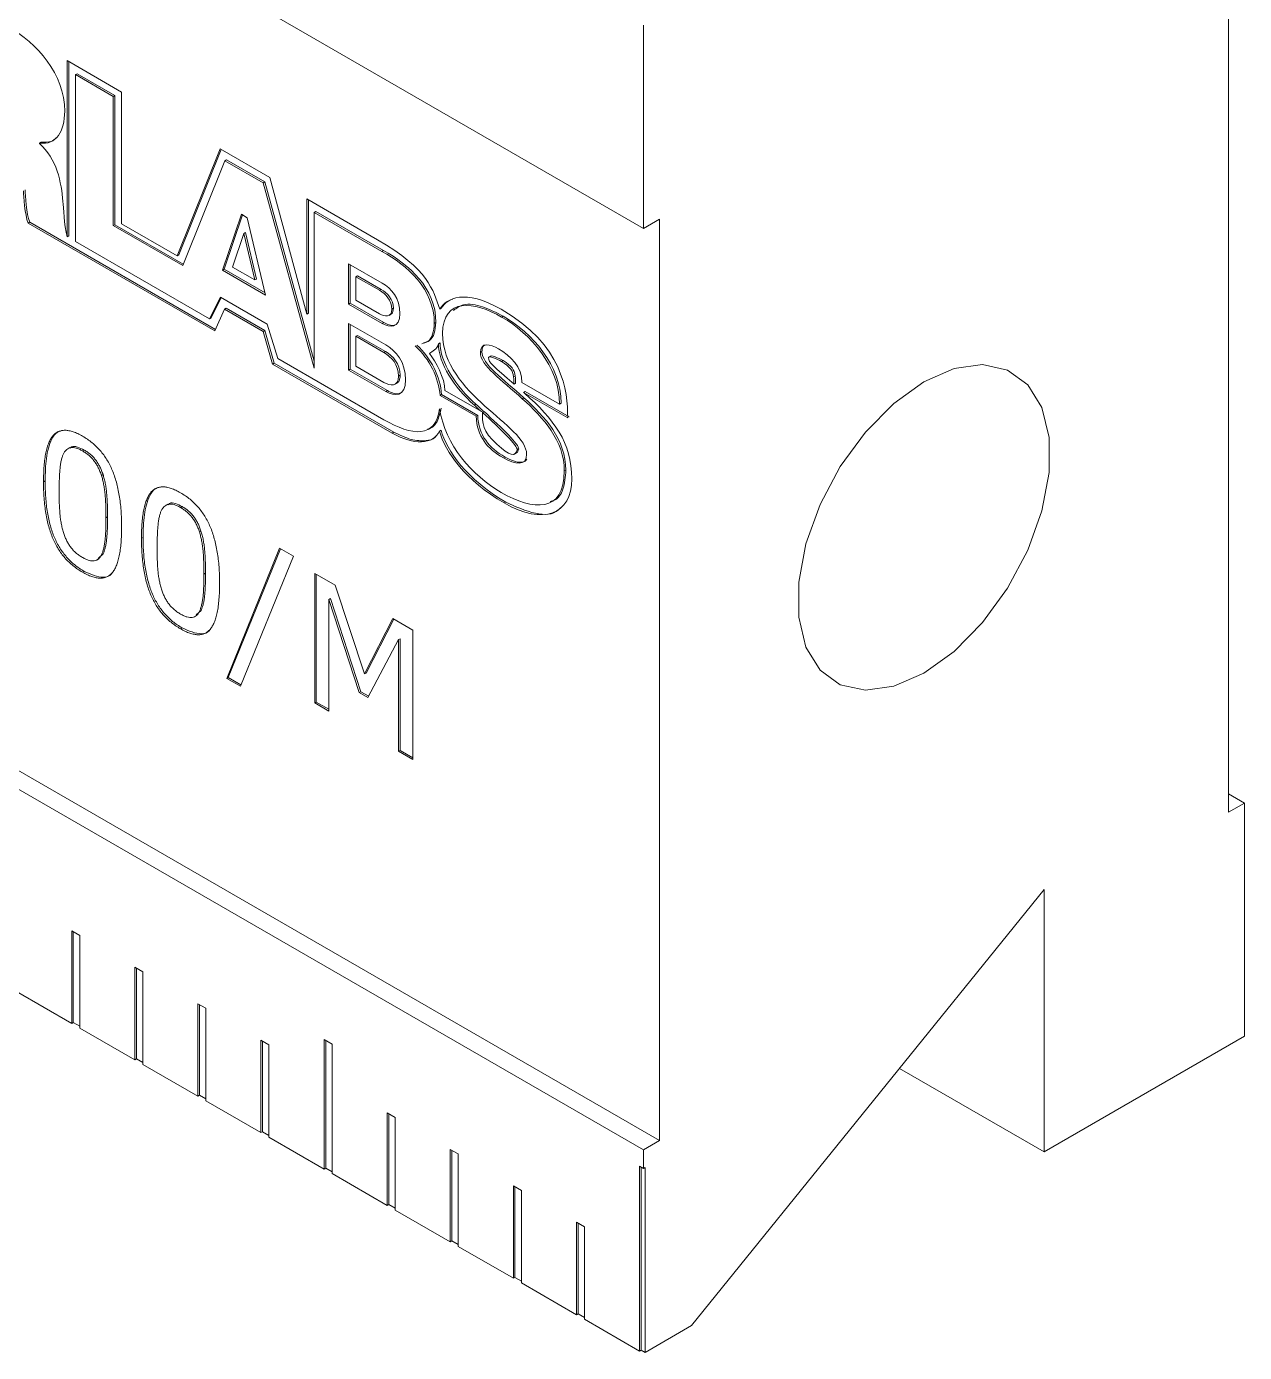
# Model space of a CAD drawing. Header units: millimetres. Extents: x 2 to 278, y 1 to 215.
# Drawn here: x 263.78 to 270.61, y 135.32 to 142.75 of the extents above; entities that cross this region are included whole.
import ezdxf

# ---------------------------------------------------------------- set-up
doc = ezdxf.new("R2010")
doc.units = ezdxf.units.MM

msp = doc.modelspace()

# ---------------------------------------------------------------- linework, layer by layer
at = {"color": 7, "linetype": 'Continuous', "lineweight": 0}
for p, q in [((161.1717, 202.8477), (267.2377, 141.6171)), ((161.2615, 197.7352), (267.3275, 136.5046)), ((161.1717, 197.6834), (267.2377, 136.4528)), ((270.5155, 143.5093), (270.5155, 138.345)), ((267.2377, 141.6171), (267.2377, 142.7578)), ((264.0078, 142.5587), (264.0073, 141.5704)), ((264.313, 142.3825), (264.0078, 142.5587)), ((264.0168, 142.5535), (264.0163, 141.5756)), ((264.0641, 142.4852), (264.0551, 142.48)), ((264.0551, 141.5441), (264.0551, 142.48)), ((264.0551, 142.48), (264.2665, 142.3579)), ((264.0641, 142.4852), (264.2755, 142.3631)), ((264.2755, 142.3631), (264.2665, 142.3579)), ((264.2665, 142.3579), (264.2665, 141.6338)), ((264.2755, 142.3631), (264.2755, 141.6389)), ((264.313, 141.6437), (264.313, 142.3825)), ((263.8616, 142.1016), (263.8526, 142.0964)), ((263.8526, 142.0964), (263.8526, 142.0935)), ((264.8659, 142.0633), (264.6244, 141.4639)), ((264.8715, 142.0601), (264.6334, 141.4691)), ((265.1432, 141.9032), (264.8659, 142.0633)), ((264.6555, 141.4092), (264.8914, 141.9972)), ((264.9004, 142.0024), (264.8914, 141.9972)), ((264.8914, 141.9972), (265.1062, 141.8732)), ((264.9004, 142.0024), (265.1152, 141.8784)), ((265.3505, 141.1377), (265.1432, 141.9032)), ((265.1152, 141.8784), (265.1062, 141.8732)), ((265.1062, 141.8732), (265.3925, 140.8355)), ((265.1152, 141.8784), (265.3925, 140.8732)), ((265.7469, 141.5547), (265.3505, 141.7836)), ((265.3505, 141.7836), (265.3505, 141.1377)), ((265.3595, 141.7784), (265.3595, 141.1429)), ((264.9839, 141.6972), (264.878, 141.3838)), ((264.99, 141.6937), (264.8869, 141.389)), ((264.9839, 141.6972), (265.017, 141.6782)), ((265.017, 141.6782), (265.1194, 141.2444)), ((265.4015, 141.7131), (265.3925, 141.708)), ((265.3925, 140.8355), (265.3925, 141.708)), ((265.3925, 141.708), (265.7721, 141.4888)), ((265.4015, 141.7131), (265.7811, 141.494)), ((267.3275, 141.6689), (267.2377, 141.6171)), ((267.3275, 136.5046), (267.3275, 141.6689)), ((263.7984, 141.6529), (263.7895, 141.6477)), ((264.8359, 141.0436), (263.7895, 141.6477)), ((264.8395, 141.0519), (263.7984, 141.6529)), ((264.2755, 141.6389), (264.2665, 141.6338)), ((264.2665, 141.6338), (264.6555, 141.4092)), ((264.2755, 141.6389), (264.6588, 141.4177)), ((264.6244, 141.4639), (264.313, 141.6437)), ((264.9983, 141.5903), (264.9349, 141.4009)), ((265.0072, 141.5955), (264.9983, 141.5903)), ((265.0595, 141.329), (264.9983, 141.5903)), ((265.0685, 141.3341), (265.0072, 141.5955)), ((264.0163, 141.5756), (264.0073, 141.5704)), ((264.805, 141.1112), (264.0551, 141.5441)), ((264.6334, 141.4691), (264.6244, 141.4639)), ((265.7811, 141.494), (265.7721, 141.4888)), ((264.8869, 141.389), (264.878, 141.3838)), ((265.1194, 141.2444), (264.878, 141.3838)), ((265.1166, 141.2565), (264.8869, 141.389)), ((264.9349, 141.4009), (265.0595, 141.329)), ((265.5852, 141.4202), (265.7733, 141.3116)), ((265.5852, 141.1936), (265.5852, 141.4202)), ((265.5941, 141.1987), (265.5941, 141.415)), ((265.0685, 141.3341), (265.0595, 141.329)), ((265.6353, 141.3519), (265.6263, 141.3467)), ((265.6263, 141.3467), (265.6263, 141.2159)), ((265.7577, 141.2709), (265.6263, 141.3467)), ((265.7667, 141.2761), (265.6353, 141.3519)), ((264.8667, 141.2334), (264.805, 141.1112)), ((264.8716, 141.2306), (264.814, 141.1164)), ((265.1288, 141.0821), (264.8667, 141.2334)), ((265.6263, 141.2159), (265.7577, 141.1401)), ((265.7667, 141.2761), (265.7577, 141.2709)), ((264.8359, 141.0436), (264.8893, 141.1657)), ((264.8983, 141.1708), (264.8893, 141.1657)), ((264.8893, 141.1657), (265.1071, 141.04)), ((264.8983, 141.1708), (265.116, 141.0451)), ((265.3595, 141.1429), (265.3505, 141.1377)), ((265.5941, 141.1987), (265.5852, 141.1936)), ((265.7733, 141.0849), (265.5852, 141.1936)), ((265.7823, 141.0901), (265.5941, 141.1987)), ((265.836, 141.1702), (265.827, 141.165)), ((266.1046, 141.1713), (266.0956, 141.1661)), ((264.814, 141.1164), (264.805, 141.1112)), ((265.1892, 140.8881), (265.1288, 141.0821)), ((265.5852, 141.0852), (265.7942, 140.9645)), ((265.5852, 141.0852), (265.5852, 140.8239)), ((265.5941, 141.08), (265.5941, 140.8291)), ((265.7823, 141.0901), (265.7733, 141.0849)), ((265.8115, 141.1305), (265.8228, 141.137)), ((266.0743, 141.0907), (266.0653, 141.0855)), ((266.4515, 141.1265), (266.4425, 141.1214)), ((265.116, 141.0451), (265.1071, 141.04)), ((265.1071, 141.04), (265.1583, 140.8575)), ((265.116, 141.0451), (265.1673, 140.8627)), ((265.6342, 141.0185), (265.6253, 141.0134)), ((265.6253, 141.0134), (265.6253, 140.8453)), ((265.7822, 140.9228), (265.6253, 141.0134)), ((265.7912, 140.9279), (265.6342, 141.0185)), ((265.7912, 140.9279), (265.7822, 140.9228)), ((266.0975, 140.9769), (266.0886, 140.9717)), ((266.3322, 140.9275), (266.3232, 140.9223)), ((265.1673, 140.8627), (265.1583, 140.8575)), ((265.1583, 140.8575), (265.8289, 140.4704)), ((265.1673, 140.8627), (265.8379, 140.4756)), ((265.7823, 140.5457), (265.1892, 140.8881)), ((265.6253, 140.8453), (265.7822, 140.7547)), ((266.3807, 140.9026), (266.3694, 140.8962)), ((266.4505, 140.8769), (266.4415, 140.8717)), ((265.5941, 140.8291), (265.5852, 140.8239)), ((265.7942, 140.7033), (265.5852, 140.8239)), ((265.8031, 140.7085), (265.5941, 140.8291)), ((265.874, 140.7955), (265.865, 140.7903)), ((266.5188, 140.7906), (266.5098, 140.7854)), ((265.8031, 140.7085), (265.7942, 140.7033)), ((265.8451, 140.7445), (265.8563, 140.7509)), ((266.3293, 140.591), (266.1248, 140.709)), ((266.5209, 140.7504), (266.5119, 140.7452)), ((266.7676, 140.6331), (266.5562, 140.7551)), ((266.5745, 140.7035), (266.5656, 140.6984)), ((266.5656, 140.6984), (266.8129, 140.5566)), ((266.5745, 140.7035), (266.8219, 140.5618)), ((266.1063, 140.6867), (266.0973, 140.6815)), ((266.0973, 140.6815), (266.2994, 140.5648)), ((266.1063, 140.6867), (266.3083, 140.57)), ((266.2985, 140.632), (266.2896, 140.6268)), ((266.5675, 140.6688), (266.5585, 140.6636)), ((266.7766, 140.6382), (266.7676, 140.6331)), ((266.3083, 140.57), (266.2994, 140.5648)), ((266.3383, 140.5962), (266.3293, 140.591)), ((266.3438, 140.5911), (266.3348, 140.5859)), ((265.8379, 140.4756), (265.8289, 140.4704)), ((266.1031, 140.4868), (266.0941, 140.4816)), ((264.0231, 140.3896), (264.0119, 140.3831)), ((264.1031, 140.3757), (264.0941, 140.3705)), ((266.4618, 140.3363), (266.4528, 140.3311)), ((266.5143, 140.3533), (266.5255, 140.3598)), ((266.5382, 140.3822), (266.5292, 140.3771)), ((266.8027, 140.2637), (266.7938, 140.2585)), ((263.8843, 140.203), (263.8753, 140.1978)), ((264.2088, 140.2388), (264.1998, 140.2336)), ((264.5721, 140.0726), (264.5609, 140.0661)), ((264.6521, 140.0588), (264.6432, 140.0536)), ((266.4654, 140.0843), (266.4564, 140.0791)), ((264.2344, 140.0017), (264.2254, 139.9965)), ((264.4333, 139.886), (264.4243, 139.8808)), ((264.7578, 139.9218), (264.7488, 139.9166)), ((264.9018, 139.0957), (265.1977, 139.8253)), ((264.9108, 139.1009), (265.2033, 139.8221)), ((265.1977, 139.8253), (265.2758, 139.7803)), ((264.1745, 139.7593), (264.1857, 139.7658)), ((264.1823, 139.7686), (264.2092, 139.794)), ((264.2092, 139.794), (264.2002, 139.7889)), ((265.2758, 139.7803), (264.9785, 139.0514)), ((264.1031, 139.6958), (264.0941, 139.6906)), ((264.7834, 139.6848), (264.7745, 139.6796)), ((265.3951, 139.6838), (265.5099, 139.6176)), ((265.3951, 138.9579), (265.3951, 139.6838)), ((265.4041, 138.9631), (265.4041, 139.6786)), ((265.5099, 139.6176), (265.674, 139.1204)), ((265.4837, 139.5431), (265.4747, 139.5379)), ((265.4747, 139.5379), (265.4747, 138.912)), ((265.6447, 139.016), (265.4747, 139.5379)), ((265.6536, 139.0212), (265.4837, 139.5431)), ((264.7235, 139.4424), (264.7348, 139.4488)), ((264.7313, 139.4516), (264.7582, 139.4771)), ((264.7582, 139.4771), (264.7492, 139.4719)), ((264.6521, 139.3788), (264.6432, 139.3736)), ((265.674, 139.1204), (265.8328, 139.4312)), ((265.683, 139.1256), (265.8377, 139.4283)), ((265.8328, 139.4312), (265.9442, 139.3668)), ((265.9442, 139.3668), (265.9442, 138.6409)), ((265.8646, 139.3129), (265.6934, 138.9879)), ((265.8736, 139.318), (265.8646, 139.3129)), ((265.8646, 138.6869), (265.8646, 139.3129)), ((265.8736, 138.6921), (265.8736, 139.318)), ((264.9108, 139.1009), (264.9018, 139.0957)), ((264.9785, 139.0514), (264.9018, 139.0957)), ((264.9819, 139.0598), (264.9108, 139.1009)), ((265.683, 139.1256), (265.674, 139.1204)), ((265.6536, 139.0212), (265.6447, 139.016)), ((265.6934, 138.9879), (265.6447, 139.016)), ((265.6976, 138.9958), (265.6536, 139.0212)), ((265.4041, 138.9631), (265.3951, 138.9579)), ((265.4747, 138.912), (265.3951, 138.9579)), ((265.4747, 138.9223), (265.4041, 138.9631)), ((265.8736, 138.6921), (265.8646, 138.6869)), ((265.9442, 138.6513), (265.8736, 138.6921)), ((265.9442, 138.6409), (265.8646, 138.6869)), ((270.5155, 138.4487), (270.6053, 138.3968)), ((270.5155, 138.345), (270.6053, 138.3968)), ((270.6053, 138.3968), (270.6053, 137.0902)), ((269.4828, 137.9115), (267.5071, 135.4676)), ((269.4828, 136.4422), (269.4828, 137.9115)), ((264.0333, 137.6804), (264.0782, 137.6545)), ((264.0333, 137.1619), (264.0333, 137.6804)), ((264.0423, 137.1671), (264.0423, 137.6753)), ((264.0782, 137.136), (264.0782, 137.6545)), ((264.3868, 137.4763), (264.4317, 137.4504)), ((264.3868, 136.9578), (264.3868, 137.4763)), ((264.3958, 136.963), (264.3958, 137.4712)), ((264.4317, 136.9319), (264.4317, 137.4504)), ((263.7246, 137.3401), (264.0333, 137.1619)), ((264.7404, 137.2722), (264.7853, 137.2463)), ((264.7404, 136.7537), (264.7404, 137.2722)), ((264.7494, 136.7589), (264.7494, 137.2671)), ((264.7853, 136.7278), (264.7853, 137.2463)), ((264.0423, 137.1671), (264.0333, 137.1619)), ((264.0423, 137.1671), (264.0782, 137.1464)), ((264.0782, 137.136), (264.3868, 136.9578)), ((265.0939, 137.0681), (265.1388, 137.0422)), ((265.0939, 136.5496), (265.0939, 137.0681)), ((265.1029, 136.5548), (265.1029, 137.063)), ((265.4475, 137.0714), (265.4924, 137.0455)), ((265.4475, 136.3455), (265.4475, 137.0714)), ((265.4565, 136.3507), (265.4565, 137.0663)), ((270.6053, 137.0902), (269.4828, 136.4422)), ((265.1388, 136.5237), (265.1388, 137.0422)), ((265.4924, 136.3196), (265.4924, 137.0455)), ((264.3958, 136.963), (264.3868, 136.9578)), ((264.3958, 136.963), (264.4317, 136.9423)), ((264.4317, 136.9319), (264.7404, 136.7537)), ((268.6729, 136.9097), (269.4828, 136.4422)), ((264.7494, 136.7589), (264.7404, 136.7537)), ((264.7494, 136.7589), (264.7853, 136.7382)), ((264.7853, 136.7278), (265.0939, 136.5496)), ((265.8011, 136.6599), (265.846, 136.634)), ((265.8011, 136.1414), (265.8011, 136.6599)), ((265.81, 136.1466), (265.81, 136.6547)), ((265.846, 136.1155), (265.846, 136.634)), ((265.1029, 136.5548), (265.0939, 136.5496)), ((265.1029, 136.5548), (265.1388, 136.5341)), ((265.1388, 136.5237), (265.4475, 136.3455)), ((267.2377, 136.4528), (267.3275, 136.5046)), ((266.1546, 136.4558), (266.1995, 136.4299)), ((266.1546, 135.9373), (266.1546, 136.4558)), ((266.1636, 135.9425), (266.1636, 136.4506)), ((266.1995, 135.9114), (266.1995, 136.4299)), ((267.2377, 136.3491), (267.2377, 136.4528)), ((265.4565, 136.3507), (265.4475, 136.3455)), ((265.4565, 136.3507), (265.4924, 136.33)), ((265.4924, 136.3196), (265.8011, 136.1414)), ((267.2153, 136.362), (267.2377, 136.3491)), ((267.2153, 135.325), (267.2153, 136.362)), ((267.2242, 135.3302), (267.2242, 136.3568)), ((267.2377, 136.3491), (267.2467, 136.3543)), ((267.2467, 136.3543), (267.2467, 135.3172)), ((266.5082, 136.2517), (266.5531, 136.2258)), ((266.5082, 135.7332), (266.5082, 136.2517)), ((266.5171, 135.7384), (266.5171, 136.2465)), ((266.5531, 135.7073), (266.5531, 136.2258)), ((265.81, 136.1466), (265.8011, 136.1414)), ((265.81, 136.1466), (265.846, 136.1259)), ((265.846, 136.1155), (266.1546, 135.9373)), ((266.8617, 136.0476), (266.9066, 136.0217)), ((266.8617, 135.5291), (266.8617, 136.0476)), ((266.8707, 135.5343), (266.8707, 136.0424)), ((266.9066, 135.5032), (266.9066, 136.0217)), ((266.1636, 135.9425), (266.1546, 135.9373)), ((266.1636, 135.9425), (266.1995, 135.9218)), ((266.1995, 135.9114), (266.5082, 135.7332)), ((266.5171, 135.7384), (266.5082, 135.7332)), ((266.5171, 135.7384), (266.5531, 135.7177)), ((266.5531, 135.7073), (266.8617, 135.5291)), ((266.8707, 135.5343), (266.8617, 135.5291)), ((266.8707, 135.5343), (266.9066, 135.5136)), ((266.9066, 135.5032), (267.2153, 135.325)), ((267.5071, 135.4676), (267.2467, 135.3172)), ((267.2242, 135.3302), (267.2153, 135.325)), ((267.2242, 135.3302), (267.2467, 135.3172))]:
    msp.add_line(p, q, dxfattribs=at)
at = {"color": 7, "linetype": 'Continuous', "lineweight": 0, "flags": 128}
msp.add_lwpolyline([(268.8093, 140.7587), (268.64, 140.6373), (268.4807, 140.4755), (268.3404, 140.2826), (268.2273, 140.07), (268.1481, 139.85), (268.1073, 139.6353), (268.1073, 139.4385), (268.1481, 139.2709), (268.2273, 139.1424), (268.3404, 139.0603), (268.4807, 139.0294), (268.64, 139.0516), (268.8093, 139.1256), (268.9785, 139.247), (269.1379, 139.4088), (269.2782, 139.6016), (269.3912, 139.8142), (269.4704, 140.0343), (269.5112, 140.249), (269.5112, 140.4458), (269.4704, 140.6134), (269.3912, 140.7419), (269.2782, 140.824), (269.1379, 140.8549), (268.9785, 140.8327), (268.8093, 140.7587)], dxfattribs=at)
at = {"color": 7, "linetype": 'Continuous', "lineweight": 0}
for points in [[(263.6784, 142.7489), (263.8375, 142.657), (263.9941, 142.4838), (263.9941, 142.2747)], [(263.9941, 142.2747), (263.9941, 142.1629), (263.9473, 142.0838), (263.8526, 142.0964)], [(263.8526, 142.0935), (263.9486, 142.0119), (263.9764, 141.8724), (263.984, 141.7693)], [(263.7895, 141.6477), (263.7693, 141.6943), (263.7655, 141.7981), (263.763, 141.8286)], [(263.7984, 141.6529), (263.7783, 141.6995), (263.7745, 141.8033), (263.7719, 141.8338)], [(263.984, 141.7693), (263.9867, 141.7354), (263.9916, 141.6399), (264.0073, 141.5704)], [(266.0956, 141.1661), (266.0578, 141.271), (266.0354, 141.3882), (265.7469, 141.5547)], [(265.7721, 141.4888), (265.9119, 141.4107), (266.0653, 141.2803), (266.0653, 141.0855)], [(265.7811, 141.494), (265.9208, 141.4159), (266.0743, 141.2855), (266.0743, 141.0907)], [(265.7733, 141.3116), (265.8243, 141.2821), (265.8727, 141.2261), (265.8727, 141.1401)], [(265.827, 141.165), (265.827, 141.2146), (265.7933, 141.2504), (265.7577, 141.2709)], [(265.836, 141.1702), (265.836, 141.2198), (265.8022, 141.2555), (265.7667, 141.2761)], [(266.4393, 141.1649), (266.2364, 141.282), (266.1359, 141.2259), (266.0956, 141.1661)], [(266.1118, 141.0286), (266.1118, 141.2326), (266.2903, 141.2093), (266.4425, 141.1214)], [(265.7577, 141.1401), (265.7869, 141.1232), (265.827, 141.1163), (265.827, 141.165)], [(266.8129, 140.5566), (266.8129, 140.7074), (266.7873, 140.964), (266.4393, 141.1649)], [(265.8727, 141.1401), (265.8727, 141.0557), (265.8152, 141.0608), (265.7733, 141.0849)], [(266.4425, 141.1214), (266.604, 141.0282), (266.7665, 140.8442), (266.7676, 140.6331)], [(266.4515, 141.1265), (266.6129, 141.0334), (266.7755, 140.8494), (266.7766, 140.6382)], [(266.3493, 140.6222), (266.2334, 140.727), (266.1118, 140.8574), (266.1118, 141.0286)], [(265.865, 140.7903), (265.865, 140.8541), (265.8247, 140.8982), (265.7822, 140.9228)], [(265.874, 140.7955), (265.874, 140.8593), (265.8337, 140.9034), (265.7912, 140.9279)], [(265.7942, 140.9645), (265.8508, 140.9318), (265.9044, 140.8684), (265.9044, 140.7693)], [(265.9585, 140.959), (266.0384, 140.8863), (266.09, 140.7807), (266.0973, 140.6815)], [(265.9675, 140.9642), (266.0474, 140.8914), (266.099, 140.7859), (266.1063, 140.6867)], [(266.0383, 140.9169), (266.055, 140.9298), (266.0801, 140.9379), (266.0886, 140.9717)], [(266.0886, 140.9717), (266.0886, 140.8621), (266.1779, 140.7267), (266.2896, 140.6268)], [(266.0975, 140.9769), (266.0975, 140.8673), (266.1869, 140.7319), (266.2985, 140.632)], [(266.4255, 140.943), (266.3801, 140.9692), (266.3232, 140.9837), (266.3232, 140.9223)], [(266.3232, 140.9223), (266.3232, 140.8504), (266.4403, 140.7697), (266.5585, 140.6636)], [(266.3322, 140.9275), (266.3322, 140.8556), (266.4492, 140.7749), (266.5675, 140.6688)], [(266.5562, 140.7551), (266.5596, 140.8381), (266.4903, 140.9056), (266.4255, 140.943)], [(266.1248, 140.709), (266.1248, 140.7799), (266.0718, 140.8718), (266.0383, 140.9169)], [(266.3689, 140.8939), (266.3689, 140.9062), (266.418, 140.886), (266.4415, 140.8717)], [(266.5119, 140.7452), (266.3993, 140.8429), (266.3689, 140.8662), (266.3689, 140.8939)], [(266.3779, 140.8991), (266.3779, 140.9114), (266.427, 140.8912), (266.4505, 140.8769)], [(266.4415, 140.8717), (266.4899, 140.8421), (266.5051, 140.8219), (266.5098, 140.7854)], [(266.4505, 140.8769), (266.4989, 140.8473), (266.5141, 140.8271), (266.5188, 140.7906)], [(265.7822, 140.7547), (265.8171, 140.7345), (265.865, 140.7277), (265.865, 140.7903)], [(266.5098, 140.7854), (266.5117, 140.771), (266.5119, 140.7626), (266.5119, 140.7452)], [(266.5188, 140.7906), (266.5207, 140.7762), (266.5209, 140.7678), (266.5209, 140.7504)], [(265.9044, 140.7693), (265.9044, 140.672), (265.8406, 140.6764), (265.7942, 140.7033)], [(266.5717, 140.693), (266.5696, 140.6948), (266.5677, 140.6965), (266.5656, 140.6984)], [(266.2896, 140.6268), (266.3026, 140.6151), (266.3159, 140.6031), (266.3293, 140.591)], [(266.2985, 140.632), (266.3116, 140.6203), (266.3249, 140.6083), (266.3383, 140.5962)], [(266.5824, 140.3518), (266.5824, 140.4341), (266.4665, 140.5167), (266.3493, 140.6222)], [(266.5585, 140.6636), (266.6756, 140.5581), (266.7938, 140.4271), (266.7938, 140.2585)], [(266.5675, 140.6688), (266.6846, 140.5633), (266.8027, 140.4323), (266.8027, 140.2637)], [(266.8359, 140.2139), (266.8359, 140.4185), (266.734, 140.55), (266.5717, 140.693)], [(266.0949, 140.6061), (266.0733, 140.4402), (265.9413, 140.454), (265.7823, 140.5457)], [(266.4403, 140.1381), (266.2754, 140.2333), (266.1276, 140.4045), (266.0949, 140.6061)], [(266.2994, 140.5648), (266.3039, 140.4524), (266.363, 140.383), (266.4528, 140.3311)], [(266.3083, 140.57), (266.3129, 140.4576), (266.372, 140.3882), (266.4618, 140.3363)], [(266.3348, 140.5859), (266.4343, 140.4953), (266.5344, 140.3981), (266.5292, 140.3771)], [(266.4149, 140.4083), (266.3359, 140.4789), (266.3349, 140.5298), (266.3348, 140.5859)], [(266.3438, 140.5911), (266.4433, 140.5005), (266.5434, 140.4033), (266.5382, 140.3822)], [(265.8289, 140.4704), (265.9485, 140.4038), (266.0601, 140.4048), (266.0941, 140.4816)], [(266.0941, 140.4816), (266.1263, 140.3666), (266.2387, 140.2048), (266.4564, 140.0791)], [(266.1031, 140.4868), (266.1353, 140.3718), (266.2476, 140.21), (266.4654, 140.0843)], [(266.5292, 140.3771), (266.5193, 140.3369), (266.4904, 140.341), (266.4149, 140.4083)], [(266.4528, 140.3311), (266.5164, 140.2944), (266.5824, 140.2825), (266.5824, 140.3518)], [(266.7938, 140.2585), (266.7938, 140.0219), (266.6187, 140.0351), (266.4403, 140.1381)], [(266.4564, 140.0791), (266.6742, 139.9534), (266.8359, 140.0127), (266.8359, 140.2139)]]:
    msp.add_open_spline(points, degree=3, dxfattribs=at)
for points, knots in [([(263.9471, 142.1255), (263.9377, 142.1179), (263.9145, 142.0991), (263.8813, 142.1007), (263.8616, 142.1016)], [0, 0, 0, 0, 0.4066223, 1, 1, 1, 1]), ([(266.1694, 141.2215), (266.1593, 141.2178), (266.1332, 141.2082), (266.1155, 141.1853), (266.1046, 141.1713)], [0, 0, 0, 0, 0.386748, 1, 1, 1, 1]), ([(265.8213, 141.137), (265.8232, 141.138), (265.8288, 141.141), (265.8347, 141.1521), (265.8355, 141.1639), (265.836, 141.1702)], [0, 0, 0, 0, 0.203791, 0.577165, 1, 1, 1, 1]), ([(266.1725, 141.1585), (266.1902, 141.1713), (266.2337, 141.2026), (266.3361, 141.1835), (266.4128, 141.1456), (266.4515, 141.1265)], [0, 0, 0, 0, 0.254583, 0.62442, 1, 1, 1, 1]), ([(265.8551, 141.0818), (265.8504, 141.0792), (265.8381, 141.0725), (265.8123, 141.0756), (265.7921, 141.0854), (265.7823, 141.0901)], [0, 0, 0, 0, 0.243501, 0.635223, 1, 1, 1, 1]), ([(266.0653, 141.0855), (266.0633, 141.0644), (266.0594, 141.0228), (266.0345, 140.9806), (266.0071, 140.9745), (265.9952, 140.9719)], [0, 0, 0, 0, 0.370046, 0.726865, 1, 1, 1, 1]), ([(266.0743, 141.0907), (266.0723, 141.0696), (266.0684, 141.028), (266.0435, 140.9858), (266.0161, 140.9797), (266.0042, 140.9771)], [0, 0, 0, 0, 0.370046, 0.726865, 1, 1, 1, 1]), ([(266.3501, 140.9638), (266.3471, 140.963), (266.3397, 140.9609), (266.3337, 140.947), (266.3327, 140.9342), (266.3322, 140.9275)], [0, 0, 0, 0, 0.23911, 0.599485, 1, 1, 1, 1]), ([(265.8548, 140.7509), (265.8578, 140.7527), (265.8652, 140.7571), (265.8725, 140.7723), (265.8735, 140.7874), (265.874, 140.7955)], [0, 0, 0, 0, 0.23511, 0.591469, 1, 1, 1, 1]), ([(265.8826, 140.7), (265.8779, 140.6971), (265.8648, 140.6895), (265.8365, 140.6925), (265.814, 140.7033), (265.8031, 140.7085)], [0, 0, 0, 0, 0.230261, 0.629851, 1, 1, 1, 1]), ([(266.1038, 140.6112), (266.0978, 140.5849), (266.0864, 140.5349), (266.0545, 140.4976), (266.0308, 140.4938), (266.0272, 140.4932)], [0, 0, 0, 0, 0.48629, 0.922143, 1, 1, 1, 1]), ([(263.8753, 140.1978), (263.8755, 140.2134), (263.8758, 140.2437), (263.8783, 140.2864), (263.8823, 140.325), (263.8881, 140.3593), (263.8955, 140.3897), (263.9045, 140.416), (263.9153, 140.4379), (263.9277, 140.456), (263.942, 140.4698), (263.9581, 140.4798), (263.9764, 140.4852), (263.9963, 140.4871), (264.0182, 140.4847), (264.0419, 140.4781), (264.0674, 140.468), (264.085, 140.4582), (264.0941, 140.4532)], [0, 0, 0, 0, 0.090625, 0.17535, 0.254088, 0.327393, 0.395789, 0.459102, 0.517906, 0.573174, 0.625499, 0.676328, 0.726617, 0.777206, 0.828961, 0.882801, 0.939626, 1, 1, 1, 1]), ([(263.8843, 140.203), (263.8853, 140.2459), (263.8873, 140.3316), (263.9105, 140.4241), (263.944, 140.4749), (263.9683, 140.4818), (263.9773, 140.4844)], [0, 0, 0, 0, 0.357653, 0.714378, 0.892887, 1, 1, 1, 1]), ([(265.8379, 140.4756), (265.8708, 140.4598), (265.9343, 140.4294), (266.012, 140.4255), (266.0609, 140.4344), (266.0744, 140.452), (266.0765, 140.4547)], [0, 0, 0, 0, 0.3673713, 0.7101494, 0.9562398, 1, 1, 1, 1]), ([(264.1031, 140.3757), (264.0908, 140.3818), (264.0662, 140.394), (264.0363, 140.3992), (264.0267, 140.3886), (264.0242, 140.3858)], [0, 0, 0, 0, 0.42532, 0.849508, 1, 1, 1, 1]), ([(264.0941, 140.4532), (264.1033, 140.4477), (264.1211, 140.4369), (264.1469, 140.4175), (264.1708, 140.3963), (264.1927, 140.3733), (264.2128, 140.3484), (264.2308, 140.3214), (264.247, 140.2927), (264.2611, 140.2621), (264.2734, 140.2296), (264.2841, 140.195), (264.2929, 140.1585), (264.3004, 140.1198), (264.306, 140.0792), (264.3101, 140.0365), (264.3124, 139.9917), (264.3128, 139.9616), (264.3129, 139.946)], [0, 0, 0, 0, 0.061032, 0.118504, 0.173116, 0.225322, 0.276001, 0.32667, 0.377985, 0.430681, 0.486391, 0.54544, 0.608778, 0.67676, 0.749332, 0.827388, 0.910869, 1, 1, 1, 1]), ([(263.9877, 140.3552), (263.9854, 140.35), (263.9805, 140.3392), (263.9752, 140.3199), (263.9709, 140.2973), (263.9678, 140.2715), (263.9657, 140.2431), (263.9641, 140.2128), (263.9631, 140.1807), (263.9629, 140.1586), (263.9628, 140.1473)], [0, 0, 0, 0, 0.092932, 0.195517, 0.308519, 0.432509, 0.565434, 0.704477, 0.849094, 1, 1, 1, 1]), ([(264.0941, 140.3705), (264.0878, 140.374), (264.0757, 140.3806), (264.0583, 140.387), (264.0426, 140.3901), (264.0285, 140.3898), (264.016, 140.3861), (264.0052, 140.3788), (263.9953, 140.3688), (263.9903, 140.3598), (263.9877, 140.3552)], [0, 0, 0, 0, 0.141373, 0.271633, 0.394112, 0.510434, 0.625792, 0.743398, 0.867888, 1, 1, 1, 1]), ([(264.1998, 140.2336), (264.1972, 140.241), (264.1923, 140.2555), (264.1828, 140.2765), (264.1719, 140.296), (264.1597, 140.314), (264.1458, 140.3305), (264.1302, 140.3455), (264.1128, 140.3592), (264.1005, 140.3667), (264.0941, 140.3705)], [0, 0, 0, 0, 0.130246, 0.252579, 0.370446, 0.485239, 0.600835, 0.723405, 0.855628, 1, 1, 1, 1]), ([(264.2088, 140.2388), (264.2062, 140.2462), (264.2012, 140.2607), (264.1918, 140.2817), (264.1809, 140.3011), (264.1687, 140.3192), (264.1548, 140.3357), (264.1392, 140.3507), (264.1217, 140.3644), (264.1095, 140.3718), (264.1031, 140.3757)], [0, 0, 0, 0, 0.130246, 0.252579, 0.370446, 0.485239, 0.600835, 0.723405, 0.855628, 1, 1, 1, 1]), ([(266.4618, 140.3363), (266.4776, 140.3281), (266.5082, 140.3121), (266.5494, 140.3042), (266.5759, 140.3104), (266.5822, 140.3231), (266.5832, 140.3252)], [0, 0, 0, 0, 0.343452, 0.662646, 0.946901, 1, 1, 1, 1]), ([(266.5382, 140.3822), (266.5368, 140.3778), (266.5342, 140.3694), (266.5292, 140.3615), (266.525, 140.3599), (266.5241, 140.3596)], [0, 0, 0, 0, 0.468112, 0.885218, 1, 1, 1, 1]), ([(266.8027, 140.2637), (266.7996, 140.2259), (266.7936, 140.1551), (266.7556, 140.0973), (266.7228, 140.0894), (266.7146, 140.0874)], [0, 0, 0, 0, 0.461754, 0.865167, 1, 1, 1, 1]), ([(264.0941, 139.6906), (264.0849, 139.6961), (264.0671, 139.7069), (264.0414, 139.7263), (264.0175, 139.7473), (263.9956, 139.7703), (263.9755, 139.7949), (263.9575, 139.8217), (263.9412, 139.8501), (263.9271, 139.8805), (263.9148, 139.9129), (263.9041, 139.9473), (263.8953, 139.9838), (263.888, 140.0224), (263.8821, 140.0633), (263.8781, 140.1064), (263.8758, 140.1516), (263.8755, 140.182), (263.8753, 140.1978)], [0, 0, 0, 0, 0.060973, 0.118388, 0.172874, 0.22467, 0.275401, 0.32568, 0.376549, 0.428972, 0.484148, 0.542887, 0.606162, 0.674011, 0.747103, 0.82563, 0.909854, 1, 1, 1, 1]), ([(264.1031, 139.6958), (264.0939, 139.7013), (264.0761, 139.712), (264.0504, 139.7315), (264.0265, 139.7525), (264.0046, 139.7755), (263.9845, 139.8001), (263.9664, 139.8268), (263.9502, 139.8553), (263.9361, 139.8857), (263.9238, 139.918), (263.9131, 139.9525), (263.9042, 139.9889), (263.897, 140.0276), (263.8911, 140.0685), (263.8871, 140.1116), (263.8848, 140.1567), (263.8845, 140.1872), (263.8843, 140.203)], [0, 0, 0, 0, 0.060973, 0.118388, 0.172874, 0.22467, 0.275401, 0.32568, 0.376549, 0.428972, 0.484148, 0.542887, 0.606162, 0.674011, 0.747103, 0.82563, 0.909854, 1, 1, 1, 1]), ([(264.2254, 139.9965), (264.2253, 140.0086), (264.2252, 140.0319), (264.2242, 140.066), (264.2226, 140.0981), (264.2203, 140.1282), (264.2172, 140.1565), (264.2127, 140.1834), (264.2073, 140.2089), (264.2022, 140.2255), (264.1998, 140.2336)], [0, 0, 0, 0, 0.159651, 0.308566, 0.446193, 0.573969, 0.692158, 0.802057, 0.904099, 1, 1, 1, 1]), ([(264.2344, 140.0017), (264.2343, 140.0138), (264.2342, 140.0371), (264.2332, 140.0712), (264.2316, 140.1032), (264.2293, 140.1333), (264.2262, 140.1617), (264.2217, 140.1886), (264.2163, 140.2141), (264.2112, 140.2307), (264.2088, 140.2388)], [0, 0, 0, 0, 0.159651, 0.308566, 0.446193, 0.573969, 0.692158, 0.802057, 0.904099, 1, 1, 1, 1]), ([(263.9628, 140.1473), (263.9629, 140.135), (263.9629, 140.1116), (263.9638, 140.0776), (263.9653, 140.0463), (263.9671, 140.0177), (263.9701, 139.9906), (263.9743, 139.9644), (263.9798, 139.9387), (263.9848, 139.9217), (263.9872, 139.9134)], [0, 0, 0, 0, 0.164101, 0.31475, 0.45075, 0.57345, 0.686482, 0.794892, 0.899373, 1, 1, 1, 1]), ([(264.4243, 139.8808), (264.4245, 139.8965), (264.4248, 139.9268), (264.4273, 139.9694), (264.4313, 140.008), (264.4372, 140.0424), (264.4445, 140.0728), (264.4535, 140.0991), (264.4644, 140.121), (264.4768, 140.1391), (264.4911, 140.1529), (264.5072, 140.1628), (264.5255, 140.1682), (264.5454, 140.1701), (264.5672, 140.1678), (264.5909, 140.1611), (264.6164, 140.151), (264.6341, 140.1413), (264.6432, 140.1363)], [0, 0, 0, 0, 0.090625, 0.17535, 0.254088, 0.327393, 0.395789, 0.459102, 0.517906, 0.573174, 0.625499, 0.676328, 0.726617, 0.777206, 0.828961, 0.882801, 0.939626, 1, 1, 1, 1]), ([(264.4333, 139.886), (264.4343, 139.9289), (264.4364, 140.0147), (264.4596, 140.1072), (264.4931, 140.1579), (264.5173, 140.1649), (264.5264, 140.1675)], [0, 0, 0, 0, 0.357653, 0.714378, 0.892887, 1, 1, 1, 1]), ([(264.6432, 140.1363), (264.6523, 140.1307), (264.6702, 140.12), (264.6959, 140.1006), (264.7198, 140.0794), (264.7418, 140.0563), (264.7619, 140.0314), (264.7798, 140.0045), (264.796, 139.9757), (264.8102, 139.9451), (264.8224, 139.9126), (264.8332, 139.878), (264.842, 139.8415), (264.8495, 139.8029), (264.8551, 139.7622), (264.8592, 139.7195), (264.8615, 139.6748), (264.8618, 139.6446), (264.862, 139.6291)], [0, 0, 0, 0, 0.061032, 0.118504, 0.173116, 0.225322, 0.276001, 0.32667, 0.377985, 0.430681, 0.486391, 0.54544, 0.608778, 0.67676, 0.749332, 0.827388, 0.910869, 1, 1, 1, 1]), ([(264.5367, 140.0382), (264.5344, 140.0331), (264.5296, 140.0223), (264.5243, 140.0029), (264.52, 139.9804), (264.5168, 139.9546), (264.5147, 139.9261), (264.5131, 139.8958), (264.5121, 139.8637), (264.5119, 139.8416), (264.5119, 139.8303)], [0, 0, 0, 0, 0.092932, 0.195517, 0.308519, 0.432509, 0.565434, 0.704477, 0.849094, 1, 1, 1, 1]), ([(264.6432, 140.0536), (264.6369, 140.057), (264.6247, 140.0637), (264.6073, 140.0701), (264.5917, 140.0731), (264.5776, 140.0728), (264.5651, 140.0691), (264.5542, 140.0618), (264.5443, 140.0519), (264.5393, 140.0428), (264.5367, 140.0382)], [0, 0, 0, 0, 0.141373, 0.271633, 0.394112, 0.510434, 0.625792, 0.743398, 0.867888, 1, 1, 1, 1]), ([(264.6521, 140.0588), (264.6398, 140.0649), (264.6152, 140.0771), (264.5853, 140.0823), (264.5757, 140.0716), (264.5732, 140.0688)], [0, 0, 0, 0, 0.42532, 0.849508, 1, 1, 1, 1]), ([(264.7488, 139.9166), (264.7463, 139.9241), (264.7413, 139.9385), (264.7319, 139.9596), (264.721, 139.979), (264.7088, 139.9971), (264.6949, 140.0135), (264.6793, 140.0286), (264.6618, 140.0423), (264.6496, 140.0497), (264.6432, 140.0536)], [0, 0, 0, 0, 0.130246, 0.252579, 0.370446, 0.485239, 0.600835, 0.723405, 0.855628, 1, 1, 1, 1]), ([(264.7578, 139.9218), (264.7553, 139.9293), (264.7503, 139.9437), (264.7409, 139.9647), (264.73, 139.9842), (264.7178, 140.0022), (264.7039, 140.0187), (264.6883, 140.0338), (264.6708, 140.0474), (264.6585, 140.0549), (264.6521, 140.0588)], [0, 0, 0, 0, 0.130246, 0.252579, 0.370446, 0.485239, 0.600835, 0.723405, 0.855628, 1, 1, 1, 1]), ([(266.4654, 140.0843), (266.5215, 140.0586), (266.6271, 140.0103), (266.7369, 140.0116), (266.7688, 140.0487), (266.773, 140.0536)], [0, 0, 0, 0, 0.496063, 0.933666, 1, 1, 1, 1]), ([(264.2002, 139.7889), (264.2025, 139.7944), (264.2073, 139.8057), (264.2128, 139.8251), (264.2172, 139.8469), (264.2203, 139.8712), (264.2226, 139.8982), (264.2242, 139.9282), (264.2252, 139.9612), (264.2253, 139.9845), (264.2254, 139.9965)], [0, 0, 0, 0, 0.097892, 0.201849, 0.31108, 0.427473, 0.552815, 0.689917, 0.838949, 1, 1, 1, 1]), ([(264.2092, 139.794), (264.2115, 139.7995), (264.2163, 139.8109), (264.2218, 139.8303), (264.2261, 139.8521), (264.2293, 139.8764), (264.2316, 139.9034), (264.2332, 139.9334), (264.2342, 139.9664), (264.2343, 139.9897), (264.2344, 140.0017)], [0, 0, 0, 0, 0.097892, 0.201849, 0.31108, 0.427473, 0.552815, 0.689917, 0.838949, 1, 1, 1, 1]), ([(263.9872, 139.9134), (263.9896, 139.9059), (263.9944, 139.8914), (264.0035, 139.8702), (264.0142, 139.8504), (264.0264, 139.8319), (264.0405, 139.8149), (264.0566, 139.7993), (264.0747, 139.7852), (264.0874, 139.7774), (264.0941, 139.7733)], [0, 0, 0, 0, 0.127933, 0.248979, 0.364498, 0.478623, 0.594752, 0.717986, 0.852152, 1, 1, 1, 1]), ([(264.3129, 139.946), (264.3128, 139.9302), (264.3125, 139.8997), (264.3099, 139.8567), (264.306, 139.8178), (264.3002, 139.7832), (264.2926, 139.7529), (264.2836, 139.7267), (264.2729, 139.7047), (264.2602, 139.6871), (264.2459, 139.6734), (264.2296, 139.6639), (264.2116, 139.6582), (264.1916, 139.6568), (264.1698, 139.6591), (264.1462, 139.6657), (264.1207, 139.676), (264.1032, 139.6856), (264.0941, 139.6906)], [0, 0, 0, 0, 0.091414, 0.176654, 0.25618, 0.329726, 0.398161, 0.461186, 0.519966, 0.574874, 0.627124, 0.67754, 0.72759, 0.777885, 0.829619, 0.883437, 0.939926, 1, 1, 1, 1]), ([(264.6432, 139.3736), (264.634, 139.3792), (264.6162, 139.3899), (264.5904, 139.4094), (264.5665, 139.4303), (264.5446, 139.4533), (264.5245, 139.478), (264.5065, 139.5047), (264.4903, 139.5332), (264.4762, 139.5636), (264.4639, 139.5959), (264.4531, 139.6303), (264.4443, 139.6668), (264.437, 139.7055), (264.4312, 139.7464), (264.4272, 139.7894), (264.4249, 139.8346), (264.4245, 139.8651), (264.4243, 139.8808)], [0, 0, 0, 0, 0.060973, 0.118388, 0.172874, 0.22467, 0.275401, 0.32568, 0.376549, 0.428972, 0.484148, 0.542887, 0.606162, 0.674011, 0.747103, 0.82563, 0.909854, 1, 1, 1, 1]), ([(264.6521, 139.3788), (264.643, 139.3843), (264.6252, 139.3951), (264.5994, 139.4145), (264.5755, 139.4355), (264.5536, 139.4585), (264.5335, 139.4831), (264.5155, 139.5099), (264.4993, 139.5383), (264.4852, 139.5688), (264.4729, 139.6011), (264.4621, 139.6355), (264.4533, 139.672), (264.446, 139.7107), (264.4402, 139.7516), (264.4362, 139.7946), (264.4338, 139.8398), (264.4335, 139.8703), (264.4333, 139.886)], [0, 0, 0, 0, 0.060973, 0.118388, 0.172874, 0.22467, 0.275401, 0.32568, 0.376549, 0.428972, 0.484148, 0.542887, 0.606162, 0.674011, 0.747103, 0.82563, 0.909854, 1, 1, 1, 1]), ([(264.7745, 139.6796), (264.7744, 139.6916), (264.7742, 139.7149), (264.7732, 139.7491), (264.7717, 139.7811), (264.7693, 139.8112), (264.7663, 139.8395), (264.7617, 139.8664), (264.7563, 139.8919), (264.7513, 139.9086), (264.7488, 139.9166)], [0, 0, 0, 0, 0.159651, 0.308566, 0.446193, 0.573969, 0.692158, 0.802057, 0.904099, 1, 1, 1, 1]), ([(264.7834, 139.6848), (264.7834, 139.6968), (264.7832, 139.7201), (264.7822, 139.7543), (264.7807, 139.7863), (264.7783, 139.8164), (264.7752, 139.8447), (264.7707, 139.8716), (264.7653, 139.8971), (264.7603, 139.9137), (264.7578, 139.9218)], [0, 0, 0, 0, 0.159651, 0.308566, 0.446193, 0.573969, 0.692158, 0.802057, 0.904099, 1, 1, 1, 1]), ([(264.5119, 139.8303), (264.5119, 139.8181), (264.512, 139.7946), (264.5128, 139.7606), (264.5143, 139.7294), (264.5162, 139.7007), (264.5192, 139.6736), (264.5234, 139.6474), (264.5289, 139.6218), (264.5338, 139.6048), (264.5362, 139.5964)], [0, 0, 0, 0, 0.164101, 0.31475, 0.45075, 0.57345, 0.686482, 0.794892, 0.899373, 1, 1, 1, 1]), ([(264.0941, 139.7733), (264.1004, 139.7698), (264.1126, 139.7632), (264.13, 139.7567), (264.1458, 139.7537), (264.1599, 139.7539), (264.1725, 139.7576), (264.1833, 139.7648), (264.193, 139.775), (264.1977, 139.7841), (264.2002, 139.7889)], [0, 0, 0, 0, 0.141458, 0.272712, 0.395264, 0.512481, 0.627909, 0.745586, 0.869079, 1, 1, 1, 1]), ([(264.2588, 139.6844), (264.2576, 139.6828), (264.2465, 139.6683), (264.1972, 139.6541), (264.1407, 139.6791), (264.1031, 139.6958)], [0, 0, 0, 0, 0.041654, 0.362595, 1, 1, 1, 1]), ([(264.7492, 139.4719), (264.7516, 139.4774), (264.7564, 139.4887), (264.7618, 139.5082), (264.7662, 139.5299), (264.7693, 139.5542), (264.7717, 139.5813), (264.7732, 139.6113), (264.7742, 139.6443), (264.7744, 139.6675), (264.7745, 139.6796)], [0, 0, 0, 0, 0.097892, 0.201849, 0.31108, 0.427473, 0.552815, 0.689917, 0.838949, 1, 1, 1, 1]), ([(264.7582, 139.4771), (264.7605, 139.4826), (264.7654, 139.4939), (264.7708, 139.5133), (264.7752, 139.5351), (264.7783, 139.5594), (264.7807, 139.5864), (264.7822, 139.6164), (264.7832, 139.6495), (264.7834, 139.6727), (264.7834, 139.6848)], [0, 0, 0, 0, 0.097892, 0.201849, 0.31108, 0.427473, 0.552815, 0.689917, 0.838949, 1, 1, 1, 1]), ([(264.5362, 139.5964), (264.5387, 139.589), (264.5434, 139.5744), (264.5525, 139.5532), (264.5633, 139.5335), (264.5755, 139.515), (264.5896, 139.498), (264.6056, 139.4824), (264.6237, 139.4682), (264.6365, 139.4604), (264.6432, 139.4563)], [0, 0, 0, 0, 0.127933, 0.248979, 0.364498, 0.478623, 0.594752, 0.717986, 0.852152, 1, 1, 1, 1]), ([(264.862, 139.6291), (264.8618, 139.6133), (264.8615, 139.5827), (264.859, 139.5397), (264.855, 139.5008), (264.8492, 139.4662), (264.8417, 139.436), (264.8327, 139.4097), (264.8219, 139.3878), (264.8093, 139.3701), (264.7949, 139.3565), (264.7787, 139.347), (264.7607, 139.3412), (264.7406, 139.3399), (264.7189, 139.3421), (264.6952, 139.3487), (264.6698, 139.359), (264.6522, 139.3686), (264.6432, 139.3736)], [0, 0, 0, 0, 0.091414, 0.176654, 0.25618, 0.329726, 0.398161, 0.461186, 0.519966, 0.574874, 0.627124, 0.67754, 0.72759, 0.777885, 0.829619, 0.883437, 0.939926, 1, 1, 1, 1]), ([(264.6432, 139.4563), (264.6495, 139.4529), (264.6616, 139.4462), (264.6791, 139.4398), (264.6948, 139.4367), (264.709, 139.4369), (264.7215, 139.4407), (264.7324, 139.4478), (264.742, 139.458), (264.7468, 139.4672), (264.7492, 139.4719)], [0, 0, 0, 0, 0.141458, 0.272712, 0.395264, 0.512481, 0.627909, 0.745586, 0.869079, 1, 1, 1, 1]), ([(264.8079, 139.3675), (264.8066, 139.3658), (264.7955, 139.3514), (264.7462, 139.3371), (264.6897, 139.3622), (264.6521, 139.3788)], [0, 0, 0, 0, 0.041654, 0.362595, 1, 1, 1, 1])]:
    msp.add_open_spline(points, degree=3, knots=knots, dxfattribs=at)

doc.saveas('drawing.dxf')
